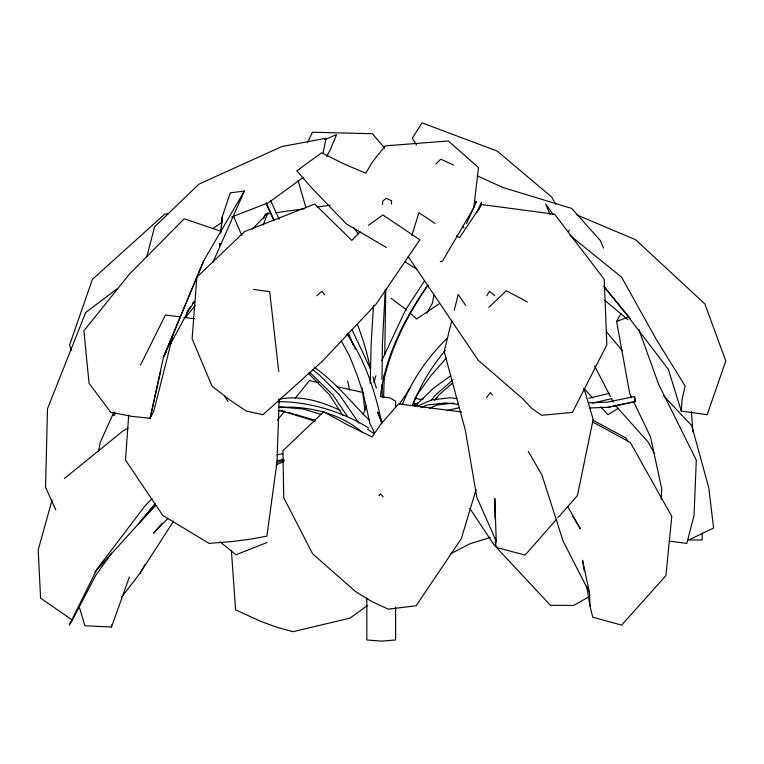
<?xml version="1.0" encoding="UTF-8"?>
<svg xmlns="http://www.w3.org/2000/svg" width="764" height="764" viewBox="0 0 764 764"><rect width="100%" height="100%" fill="white"/><g stroke="black" fill="none" stroke-linecap="round" stroke-linejoin="round"><path stroke-width="1.15" d="M385.753 289.231L384.76 354.697M79.179 606.626L84.909 625.754L111.496 626.996L111.534 625M702.297 532.88L702.183 539.995L688.593 539.986L713.595 528.058L708.791 487.89L691.726 425.691L663.219 395.38M383.614 397.681L384.321 374.312M279.156 399.916L277.026 461.762L266.875 536.137L251.452 539.012L231.311 541.647L209.097 543.385L162.78 515.452L125.516 460.109L128.686 415.167M391.435 204.16L391.56 200.722L386.116 198.363L382.688 201.123L382.516 204.561M661.271 499.274L661.71 488.75L650.536 436.979L633.757 401.959M577.011 214.98L635.686 239.8L704.866 303.9L725.8 361L707.158 414.737L681.287 411.061L682.032 399.725L685.117 385.954L655.894 338.758L621.609 277.198L569.934 235.312M385.237 289.928L382.401 343.752L382 379.632M222.2 216.919L220.977 231.291L184.239 218.79L129.46 274.075L83.906 330.812L89.073 383.375L110.77 412.283L131.704 416.342L150.116 418.347L153.85 411.003L173.285 333.83L203.759 260.648L244.356 191.038L230.279 192.834L222.2 216.919L220.777 233.163M373.5 305.504L371.132 344.325L370.234 383.662M380.482 396.506C385.132 356.072 404.624 318.722 427.391 285.574M383.967 379.632C391.779 345.605 408.215 313.66 428.165 285.115M434 295.009L432.424 303.069L426.637 313.288M323.248 152.494L326.056 138.236L281.84 146.545L198.946 184.134L154.567 226.879L146.85 256.551M556.326 519.568L525.097 555.084L497.307 547.721L495.502 544.885L496.256 541.227L494.795 498.462L495.101 518.699M98.451 451.276L100.37 442.089L114.075 411.834M203.759 260.648L163.448 357.246L150.116 418.347L160.784 370.779M451.744 320.67L444.171 351.574L465.362 430.39L476.86 497.412L496.256 541.227M454.265 310.375L458.19 294.35L465.687 305.419M52.067 499.981L38.2 549.946L40.578 598.116L72.351 620.12L69.323 625L97.057 569.008L144.683 506.351L152.036 498.577M476.067 489.581L461.313 538.668L416.084 605.785L388.217 609.137L371.915 601.621L355.632 591.603L312.677 553.89L283.74 497.736L282.938 450.77L323.688 411.786L347.897 425.08L372.116 436.951L380.988 424.02L398.607 403.869L461.618 411.987M373.835 382.497L375.869 375.764M411.844 235.446L418.92 212.774L435.098 223.441M115.23 413.238L114.581 415.291L112.279 415.053M111.496 626.996L129.374 577.011M412.656 405.808C419.961 385.61 431.545 366.749 445.345 350.361M363.139 414.537L366.453 405.913M263.523 218.619L265.232 214.207L271.144 213.395M402.332 404.719C412.178 379.393 428.346 356.607 447.733 337.669M263.141 224.903L267.983 212.774L252.445 229.095M213.003 262.205L244.356 191.038M166.218 352.089L163.448 357.246L173.285 333.83M163.448 357.246L170.085 342.453M171.031 340.333L172.454 337.163M466.527 223.585L476.469 201.515M476.822 212.688L481.568 202.173M478.455 210.186L481.291 203.873M381.819 360.56L405.722 309.678L424.593 280.789M307.395 142.744L312.447 132.248L372.374 133.719L384.741 148.206M412.942 403.306L417.058 394.902L431.173 375.286L446.348 358.02M140.433 365.192L165.444 314.978L180.514 316.945M72.351 620.12L95.681 575.502L111.544 553.184M326.744 156.505L330.487 149.362L336.561 134.598L324.767 139.611M170.095 344.87L190.57 306.717L187.39 311.454M631.723 397.719L629.689 393.47L616.615 321.443L620.951 313.622M121.762 596.894L139.936 573.363L145.236 564.147M486.773 295.725L489.533 291.256L494.795 295.725M568.225 231.989L569.4 230.107M139.936 573.363L173.667 521.029M399.553 404.118L409.981 388.188M186.626 313.039L194.715 301.417M486.515 397.7L490.259 392.562L492.446 395.131M434.601 400.393L438.918 394.902L452.89 382.802M431.23 400.393L435.575 394.902L453.081 379.813M185.365 317.834L195.001 305.734M277.475 420.057L284.17 411.796M295.334 398.044L309.477 380.615L318.664 382.649M155.14 503.887L138.494 523.913L94.87 571.949M155.063 504.02L138.494 523.913L155.913 505.319M557.892 517.791L577.412 495.597L593.179 419.436L584.116 388.704M162.169 523.302L153.545 533.062L167.688 518.699M378.868 495.702L380.453 493.936L383.146 496.877M435.413 399.324L436.951 397.7M360.045 231.826L351.803 240.421L314.711 204.007L244.614 231.578L196.854 277.198L192.117 338.758L211.915 385.954L229.439 399.725L246.294 411.061L262.988 414.737L322.628 361L376.241 303.9L419.847 239.8L382.955 214.98L368.458 225.294M435.919 163.916L440.78 159.198L453.625 165.053M414.68 406.314L433.522 388.188L450.779 375.668M488.788 307.405L506.322 290.75L527.408 301.942M316.84 295.725L321.845 291.256L324.786 294.837M192.557 303.098L194.352 301.599M64.386 478.531L122.889 431.011L128.046 428.193M117.159 288.773L85.673 312.533L47.483 408.75L45.534 487.231L55.801 509.951M303.308 177.363L268.613 202.622L231.597 217.043M367.503 605.451L350.132 618.095L292.841 631.723L276.549 627.129L260.906 621.418L235.579 609.844L231.377 550.347M618.095 408.396L607.963 414.737L600.724 406.811M212.736 228.617L222.41 222.028M438.975 303.91L416.59 319.008L410.096 312.992M266.932 542.526L235.98 554.75L220.242 542.02M588.891 596.76L573.745 605.441L550.452 605.308L494.203 545.104L469.812 508.432M450.884 553.652L469.956 543.767L490.345 537.436M429.511 408.31L437.018 405.035L453.978 403.02M416.552 406.448L431.803 399.897L450.158 397.748L456.91 398.598M420.964 407.661L427.171 405.035L445.804 402.876L458.362 404.442M276.434 462.612L284.17 460.281M276.138 464.789L283.836 461.733M616.615 321.443L627.311 317.299M440.265 261.785L442.509 261.097L473.776 207.827L478.522 167.574L448.325 140.987L385.276 145.857L372.354 161.997L365.765 173.256L343.704 163.821L321.701 152.8L296.833 170.792L311.655 187.839L346.398 223.957L386.326 247.479M412.608 404.5L417.793 403.153M588.853 398.254L609.395 393.374M592.702 403.115L612.021 398.512M446.577 410.621L459.174 407.756M607.724 407.298L634.827 401.606L634.531 396.468L607.447 402.16L588.452 402.848M276.845 454.847L282.661 453.711M276.96 460.74L283.96 459.393M423.437 398.856L419.999 399.457L414.737 398.034M417.249 404.242L413.047 404.022M168.166 213.681L164.642 214.207L92.415 279.328L69.667 344.812L71.138 350.542M275.871 212.736L304.234 208.811M317.232 207.015L330.239 205.21M278.698 399.324C299.937 394.797 320.928 401.434 340.076 410.306M278.287 401.95L281.658 401.654C312.247 402.561 342.635 411.949 368.678 427.945M278.564 407.384C308.121 405.636 340.066 413.028 362.785 432.777M589.359 407.976L608.354 407.298L635.419 401.606L634.712 397.5M278.449 406.887L303.06 408.941L321.119 414.46M194.419 318.731L183.99 317.404M253.543 289.413L269.702 291.667L278.745 371.495M381.226 396.669L390.118 397.92L395.609 401.186L395.609 407.145M281.047 410.717L285.631 411.586M278.134 410.488L283.836 411.576L315.131 421.231M669.398 541.17L686.826 543.385L694.037 515.452L696.31 460.109L658.683 384.426L638.857 329.542M337.029 386.718L363.435 392.572M287.875 412.245L293.491 413.897M295.735 414.556L314.825 420.152M477.166 175.796L502.846 187.514L571.701 208.419L600.418 240.66L603.512 248.08M592.74 420.085L625.792 437.896L628.189 442.031M592.702 421.995L630.31 442.49L671.776 516.359L665.95 575.559L621.648 625.114L592.759 617.216L589.951 605.995L586.714 586.055M456.433 235.99L459.527 237.757L481.673 204.561L554.578 214.207L604.238 279.328L606.836 344.812L572.437 412.417L541.571 415.291L531.457 408.11L522.461 398.502L478.264 360.302L408.157 256.551M404.939 261.794L416.676 269.071M474.301 200.827L476.287 202.154M367.589 429.215L374.284 433.837M391.092 298.294L406.744 310.041M312.447 369.375L319.667 375.248L339.493 394.902L358.984 423.266M314.147 367.121C335.253 381.933 351.048 402.198 369.251 420.104M309.764 372.345L332.856 394.902L347.439 416.418M604.992 300.558L627.903 319.658M308.112 372.966L329.523 394.902L342.864 415.444M462.315 226.325L464.025 227.844M583.83 388.313L592.673 397.996M615.058 405.016L648.073 441.984L654.433 453.472M606.368 331.71L622.364 350.714M604.334 286.901L630.51 318.913M603.627 286.175L626.136 313.937L668.319 369.318L681.287 411.061M346.942 334.154C365.393 360.579 375.267 391.989 381.828 423.266L377.674 412.082L382.392 422.587M553.098 214.464L545.62 204.007L550.07 214.503M353.856 227.615L358.306 234.07M224.807 396.468L228.016 401.606M416.542 144.902L412.34 138.103L422.053 122.87L497.135 151.043L551.637 197.007L555.81 204.103M572.427 515.872L580.411 528.86L567.652 506.37M528.306 451.448L541.982 475.132L563.192 541.313L589.502 592.721L589.951 605.995M341.327 340.964L349.263 355.432L357.208 375.286L363.626 394.902L369.91 423.266L374.475 432.93M594.631 365.927L610.455 396.707M611.544 398.827L613.177 402.007M352.07 329.819L370.511 369.041M348.164 333.171L355.289 349.301M348.04 333.706L353.13 344.325M241.816 235.608L233.593 216.308M270.58 200.464L279.194 219.383M266.159 202.823L274.305 220.691M266.034 203.224L273.693 220.042M372.928 376.891L376.385 388.102M357.256 323.946C362.824 338.452 367.446 353.36 370.253 368.668M298.046 180.399L305.963 207.798M589.502 592.721L582.531 560.26L584.24 570.813M347.668 380.911L349.568 390.213M362.231 387.969L364.877 410.268M691.449 411.806L692.862 432.032M382.096 384.302L382.334 397.146M495.397 537.741L495.502 544.885M395.609 607.227L395.609 639.974L381.226 641.13L366.835 639.974L366.835 597.945M219.87 243.611L219.66 245.932L219.87 243.678"/></g></svg>
